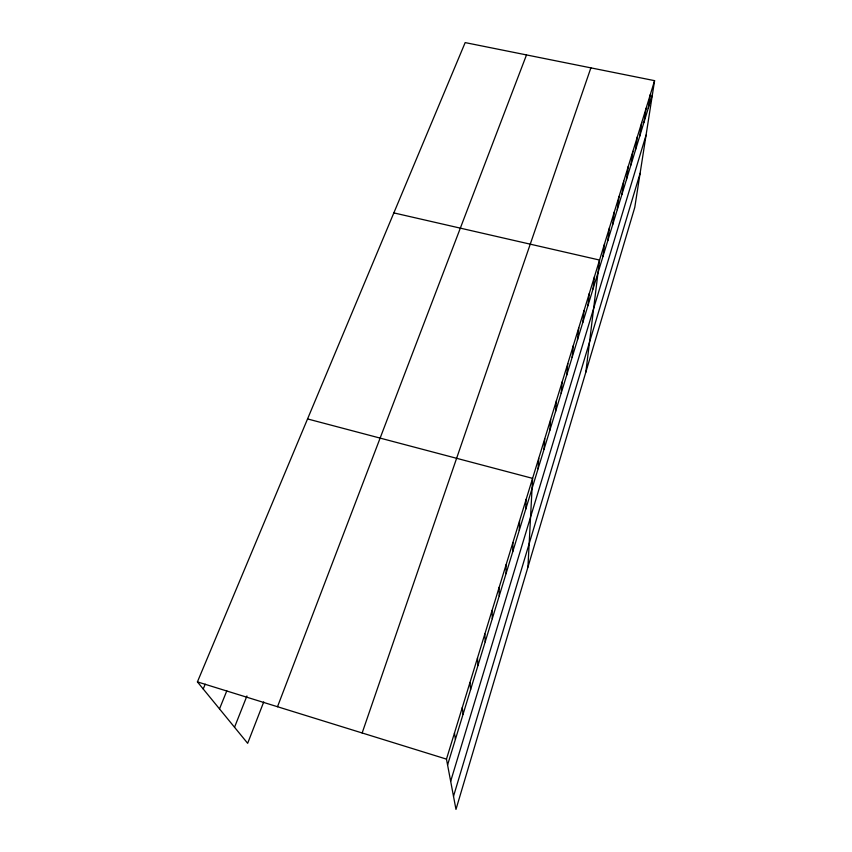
<?xml version="1.0" encoding="UTF-8"?>
<svg xmlns="http://www.w3.org/2000/svg" width="852" height="852" viewBox="0 0 852 852"><rect width="100%" height="100%" fill="white"/><g stroke="black" fill="none" stroke-linecap="round" stroke-linejoin="round"><path stroke-width="1.28" d="M506.035 573.641L506.109 564.706M512.723 551.755L512.915 542.5M519.294 530.274L519.592 520.721M525.727 509.187L526.153 499.347M527.931 567.134L532.585 478.366L307.551 418.939M538.081 468.77L538.72 458.387M544.013 449.377L544.737 438.748M549.828 430.335L550.658 419.461M555.547 411.612L556.473 400.515M561.18 393.209L562.182 381.888M566.708 375.114L567.794 363.591M572.139 357.329L573.311 345.603M577.486 339.831L578.742 327.913M582.747 322.62L584.078 310.522M587.923 305.698L589.318 293.418M593.003 289.041L594.483 276.591M585.846 372.143L599.552 260.052L393.848 212.904M602.939 256.537L604.547 243.768M607.785 240.669L609.468 227.75M612.567 225.045L614.303 211.988M617.263 209.677L619.053 196.471M621.885 194.533L623.739 181.199M626.444 179.623L628.35 166.172M630.927 164.947L632.887 151.368M635.347 150.484L637.36 136.799M639.703 136.245L641.769 122.443M643.984 122.209L646.104 108.3M648.212 108.385L650.374 94.38M654.581 80.663L634.772 207.409L455.98 809.4L446.469 759.121L654.581 80.663L465.171 42.6L197.419 681.898L247.666 743.317L263.737 701.931M453.509 796.322L640.108 173.275M450.665 781.305L646.072 135.106M447.577 764.958L652.376 94.764M362.153 732.976L590.883 67.862M277.507 706.723L526.504 54.922M234.534 727.257L246.931 695.956M219.507 708.896L226.802 690.865M203.213 688.98L205.204 684.199M197.419 681.898L446.469 759.121M454.467 733.05L455.405 739.334M462.295 707.522L463.073 714.232M469.974 682.505L470.592 689.63M477.493 658L477.961 665.518M484.852 633.973L485.182 641.875M492.083 610.437L492.275 618.69M499.155 587.347L499.219 595.953"/></g></svg>
